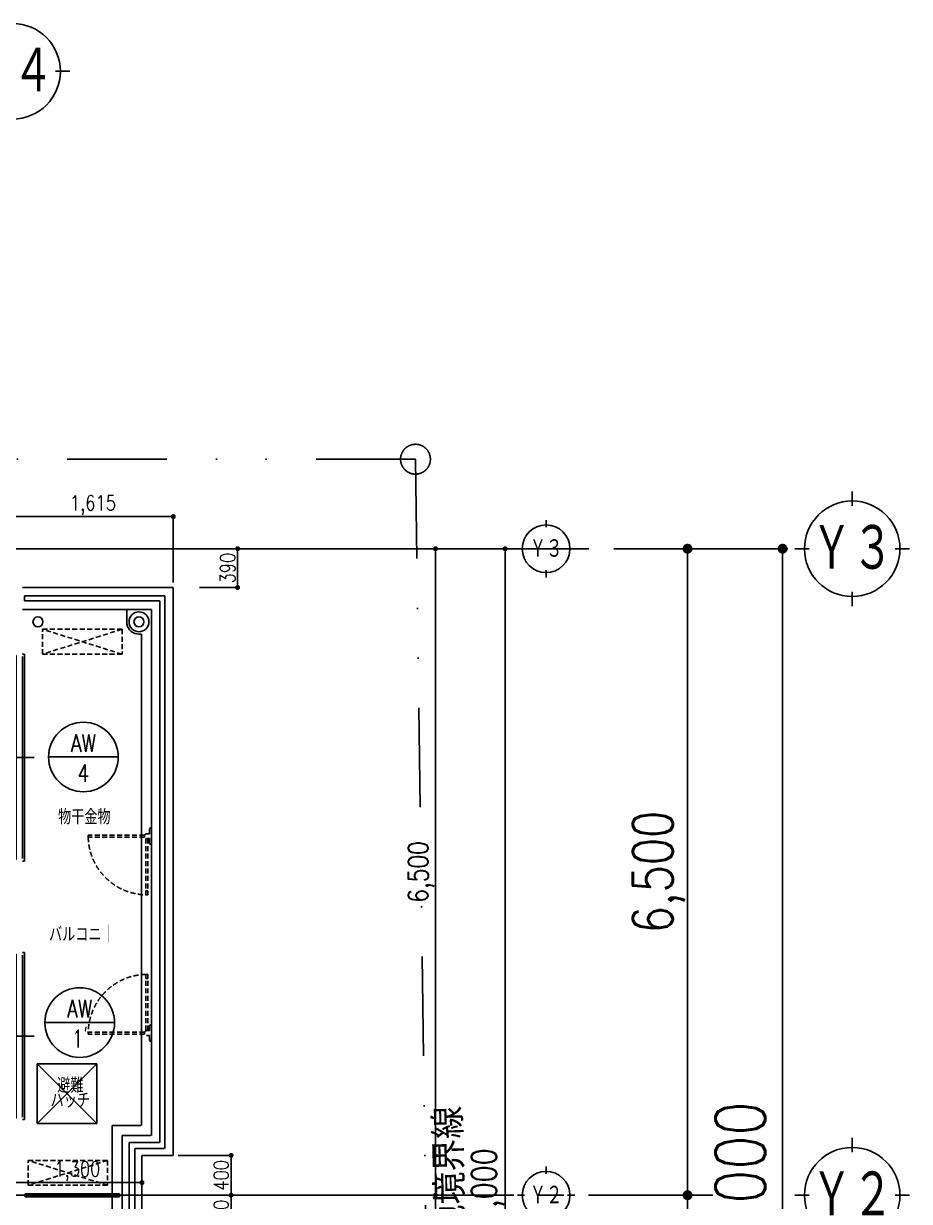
# Model space of a CAD drawing. Header units: millimetres. Extents: x 15495 to 166182, y -39946 to 18307.
# Drawn here: x 56551 to 65457, y 6369 to 18211 of the extents above; entities that cross this region are included whole.
import ezdxf
from ezdxf.enums import TextEntityAlignment as Align

# ---------------------------------------------------------------- set-up
doc = ezdxf.new("R2010")
doc.units = ezdxf.units.MM
doc.header["$LTSCALE"] = 1000
for name, pattern in [('CENTER', [2, 1.25, -0.25, 0.25, -0.25]), ('DASHED2', [0.375, 0.25, -0.125]), ('DIVIDEX2', [2.5, 1, -0.5, 0, -0.5, 0, -0.5])]:
    doc.linetypes.add(name, pattern=pattern)
doc.layers.get('0').update_dxf_attribs({"linetype": 'CONTINUOUS'})
for name, color, linetype in [('F_FITT1-100', 5, 'CONTINUOUS'), ('F_FITT1-50', 5, 'CONTINUOUS'), ('F_FITT2-100', 1, 'CONTINUOUS'), ('F_FITT2-50', 1, 'CONTINUOUS'), ('K-A_EQP-50', 60, 'CONTINUOUS'), ('SF-A_ELSE-100', 6, 'CONTINUOUS'), ('SF-A_ELSE-50', 6, 'CONTINUOUS'), ('SF-A_EQP-50', 60, 'CONTINUOUS'), ('SF-A_SITE-100', 1, 'DIVIDEX2'), ('SF-DT_ID-100', 13, 'CONTINUOUS'), ('SF-E_DIM-100', 3, 'CONTINUOUS'), ('SF-E_DIM-50', 3, 'CONTINUOUS'), ('SF-E_GRID-100', 1, 'CENTER'), ('SF-E_GRID-50', 1, 'CENTER'), ('SF-E_TEXT-50', 3, 'CONTINUOUS'), ('SF-F_FITT1-100', 5, 'CONTINUOUS'), ('SF-F_FITT1-50', 5, 'CONTINUOUS'), ('SF-F_FITT2-100', 1, 'CONTINUOUS'), ('SF-F_FITT2-50', 1, 'CONTINUOUS'), ('SF-H_LINE1-50', 140, 'CONTINUOUS'), ('TF-F_FITT1-100', 5, 'CONTINUOUS'), ('TF-F_FITT1-50', 5, 'CONTINUOUS')]:
    doc.layers.add(name, color=color, linetype=linetype)
doc.styles.add('DIM', font='romans.shx', dxfattribs={"width": 0.8, "bigfont": 'bigfont.shx'})
doc.styles.add('ROOM', font='romans.shx', dxfattribs={"width": 0.8, "bigfont": 'bigfont.shx'})
doc.styles.add('ROOM_TATE', font='romans.shx', dxfattribs={"width": 0.8, "bigfont": 'bigfont.shx'})
doc.styles.get("Standard").update_dxf_attribs({"font": 'txt.shx', "bigfont": 'bigfont.shx'})
doc.dimstyles.new('DIM100_4_3', dxfattribs={"dimscale": 100, "dimtxt": 4, "dimasz": 1, "dimexe": 0, "dimexo": 1, "dimgap": 0.5, "dimtad": 1, "dimdec": 1, "dimdsep": 46, "dimlunit": 6, "dimtxsty": 'DIM', "dimblk1": 'DOT', "dimblk2": 'DOT', "dimsah": 1, "dimcen": 1, "dimclrd": 256, "dimclre": 256, "dimclrt": 256, "dimadec": 0, "dimazin": 0, "dimtfac": 1, "dimtdec": 1, "dimtix": 1, "dimtmove": 2, "dimatfit": 3, "dimldrblk": 'DOT', "dimfxl": 1, "dimtvp": 0.833333, "dimtolj": 1, "dimarcsym": 0})
doc.dimstyles.new('DIM100_5_3', dxfattribs={"dimscale": 100, "dimtxt": 5, "dimasz": 1, "dimexe": 0, "dimexo": 1, "dimgap": 0.5, "dimtad": 1, "dimdec": 1, "dimdsep": 46, "dimlunit": 6, "dimtxsty": 'DIM', "dimblk1": 'DOT', "dimblk2": 'DOT', "dimsah": 1, "dimcen": 1, "dimclrd": 256, "dimclre": 256, "dimclrt": 256, "dimadec": 0, "dimazin": 0, "dimtfac": 1, "dimtdec": 1, "dimtix": 1, "dimtmove": 2, "dimatfit": 3, "dimldrblk": 'DOT', "dimfxl": 1, "dimtvp": 0.833333, "dimtolj": 1, "dimarcsym": 0})
doc.dimstyles.new('DIM50_3_3', dxfattribs={"dimscale": 50, "dimtxt": 3, "dimasz": 1, "dimexe": 0, "dimexo": 1, "dimgap": 0.5, "dimtad": 1, "dimdec": 1, "dimdsep": 46, "dimlunit": 6, "dimtxsty": 'DIM', "dimblk1": 'DOT', "dimblk2": 'DOT', "dimsah": 1, "dimcen": 1, "dimclrd": 256, "dimclre": 256, "dimclrt": 256, "dimadec": 0, "dimazin": 0, "dimtfac": 1, "dimtdec": 1, "dimtix": 1, "dimtmove": 2, "dimatfit": 3, "dimldrblk": 'DOT', "dimfxl": 1, "dimtvp": 0.833333, "dimtolj": 1, "dimarcsym": 0})
doc.dimstyles.new('DIM50_4_3', dxfattribs={"dimscale": 50, "dimtxt": 4, "dimasz": 1, "dimexe": 0, "dimexo": 1, "dimgap": 0.5, "dimtad": 1, "dimdec": 1, "dimdsep": 46, "dimlunit": 6, "dimtxsty": 'DIM', "dimblk1": 'DOT', "dimblk2": 'DOT', "dimsah": 1, "dimcen": 1, "dimclrd": 256, "dimclre": 256, "dimclrt": 256, "dimadec": 0, "dimazin": 0, "dimtfac": 1, "dimtdec": 1, "dimtix": 1, "dimtmove": 2, "dimatfit": 3, "dimldrblk": 'DOT', "dimfxl": 1, "dimtvp": 0.833333, "dimtolj": 1, "dimarcsym": 0})
doc.dimstyles.new('DIM50_5_3', dxfattribs={"dimscale": 50, "dimtxt": 5, "dimasz": 1, "dimexe": 0, "dimexo": 1, "dimgap": 0.5, "dimtad": 1, "dimdec": 1, "dimdsep": 46, "dimlunit": 6, "dimtxsty": 'DIM', "dimblk1": 'DOT', "dimblk2": 'DOT', "dimsah": 1, "dimcen": 1, "dimclrd": 256, "dimclre": 256, "dimclrt": 256, "dimadec": 0, "dimazin": 0, "dimtfac": 1, "dimtdec": 1, "dimtix": 1, "dimtmove": 2, "dimatfit": 3, "dimldrblk": 'DOT', "dimfxl": 1, "dimtvp": 0.833333, "dimtolj": 1, "dimarcsym": 0})

# ---------------------------------------------------------------- blocks, each defined once
blk = doc.blocks.new('DOT')
at = {"color": 0, "linetype": 'ByBlock'}
blk.add_line((-0.5, 0), (-1, 0), dxfattribs=at)
at = {"color": 0, "linetype": 'ByBlock', "const_width": 0.5}
blk.add_lwpolyline([(-0.25, 0, 1), (0.25, 0, 1)], format="xyb", close=True, dxfattribs=at)
blk = doc.blocks.new('*D207')
at = {"layer": 'SF-E_DIM-100', "lineweight": -2}
for p, q in [((62626, 12931), (63226, 12931)), ((63226, 6531), (63226, 12831)), ((62626, 6431), (63226, 6431))]:
    blk.add_line(p, q, dxfattribs=at)
at = {"layer": 'SF-E_DIM-100', "lineweight": -2, "xscale": 100, "yscale": 100, "zscale": 100}
for p, rotation in [((63226, 12931), 90), ((63226, 6431), 270)]:
    blk.add_blockref('DOT', p, dxfattribs=dict(at, rotation=rotation))
at = {"layer": 'SF-E_DIM-100', "insert": (62938, 9681), "char_height": 400, "attachment_point": 5, "rotation": 90, "style": 'DIM'}
blk.add_mtext('\\A1;6,500', dxfattribs=at)
blk = doc.blocks.new('_DOT')
at = {"color": 0, "linetype": 'ByBlock'}
blk.add_line((-0.5, 0), (-1, 0), dxfattribs=at)
at = {"color": 0, "linetype": 'ByBlock', "const_width": 0.5}
blk.add_lwpolyline([(-0.25, 0, 1), (0.25, 0, 1)], format="xyb", close=True, dxfattribs=at)
blk = doc.blocks.new('*D205')
at = {"layer": 'SF-E_DIM-100', "lineweight": -2}
for p, q in [((62881, 12931), (64181, 12931)), ((64181, 31), (64181, 12831)), ((62881, -69), (64181, -69))]:
    blk.add_line(p, q, dxfattribs=at)
at = {"layer": 'SF-E_DIM-100', "lineweight": -2, "xscale": 100, "yscale": 100, "zscale": 100}
for p, rotation in [((64181, 12931), 90), ((64181, -69), 270)]:
    blk.add_blockref('DOT', p, dxfattribs=dict(at, rotation=rotation))
at = {"layer": 'SF-E_DIM-100', "insert": (63833, 6431), "char_height": 500, "attachment_point": 5, "rotation": 90, "style": 'DIM'}
blk.add_mtext('\\A1;13,000', dxfattribs=at)
blk = doc.blocks.new('*D280')
at = {"layer": 'SF-E_DIM-100', "lineweight": -2}
for p, q in [((62626, 6431), (63226, 6431)), ((63226, 31), (63226, 6331)), ((62626, -69), (63226, -69))]:
    blk.add_line(p, q, dxfattribs=at)
at = {"layer": 'SF-E_DIM-100', "lineweight": -2, "xscale": 100, "yscale": 100, "zscale": 100}
for p, rotation in [((63226, 6431), 90), ((63226, -69), 270)]:
    blk.add_blockref('DOT', p, dxfattribs=dict(at, rotation=rotation))
at = {"layer": 'SF-E_DIM-100', "insert": (62938, 3181), "char_height": 400, "attachment_point": 5, "rotation": 90, "style": 'DIM'}
blk.add_mtext('\\A1;6,500', dxfattribs=at)
blk = doc.blocks.new('TATEGU-KIGOU')
at = {"color": 2}
blk.add_line((350, 0), (-350, 0), dxfattribs=at)
blk.add_circle((0, 0), 350, dxfattribs=at)
at = {"color": 2, "style": 'ROOM', "width": 0.8}
for tag, p in [('建具種別', (0, 52)), ('建具番号', (0, -250))]:
    blk.add_attdef(tag, text='', height=175, dxfattribs=at).set_placement(p, align=Align.CENTER)
at = {"flags": 1}
for tag, p in [('内法寸法（W）', (-414, -714)), ('内法寸法（H）', (-414, -1064)), ('階', (-374, -1414)), ('部屋名', (-374, -1787)), ('メーカー名', (-374, -2149)), ('値段', (-374, -2499)), ('重量', (-374, -2849)), ('建具形状', (-374, -3199)), ('開閉方式', (-374, -3549)), ('取付場所', (-374, -3899)), ('見込', (-374, -4296)), ('扉厚', (-374, -4646)), ('仕上', (-374, -4996)), ('ガラス', (-374, -5346)), ('建具金物', (-374, -5696)), ('枠形状', (-374, -6046)), ('沓摺形状', (-374, -6396)), ('特記事項', (-374, -6746)), ('防火性能', (-374, -7096))]:
    blk.add_attdef(tag, p, '', height=175, dxfattribs=at)
blk = doc.blocks.new("AW-1'_100")
at = {"layer": 'F_FITT1-100'}
for p, q in [((25, -100), (25, 815)), ((-205, 0), (200, 0)), ((-25, 100), (-25, -815))]:
    blk.add_line(p, q, dxfattribs=at)
at = {"layer": 'F_FITT2-100'}
for p, q in [((-100, -815), (-100, 815)), ((120, 815), (120, -815))]:
    blk.add_line(p, q, dxfattribs=at)
blk = doc.blocks.new('AW-4_100')
at = {"layer": 'F_FITT1-100'}
for p, q in [((25, -100), (25, 1015)), ((215, 0), (-230, 0)), ((-25, 100), (-25, -1015))]:
    blk.add_line(p, q, dxfattribs=at)
at = {"layer": 'F_FITT2-100'}
for p, q in [((-120, -1015), (-120, 1015)), ((100, 1015), (100, -1015))]:
    blk.add_line(p, q, dxfattribs=at)
at = {"layer": 'TF-F_FITT1-100'}
blk.add_line((200, 0), (-200, 0), dxfattribs=at)
blk = doc.blocks.new('*D208')
at = {"layer": 'SF-E_DIM-50', "lineweight": -2}
for p, q in [((59416, 12931), (60692, 12931)), ((60692, 6481), (60692, 12881)), ((59416, 6431), (60692, 6431))]:
    blk.add_line(p, q, dxfattribs=at)
at = {"layer": 'SF-E_DIM-50', "lineweight": -2, "xscale": 50, "yscale": 50, "zscale": 50}
for p, rotation in [((60692, 12931), 90), ((60692, 6431), 270)]:
    blk.add_blockref('DOT', p, dxfattribs=dict(at, rotation=rotation))
at = {"layer": 'SF-E_DIM-50', "insert": (60548, 9681), "char_height": 200, "attachment_point": 5, "rotation": 90, "style": 'DIM'}
blk.add_mtext('\\A1;6,500', dxfattribs=at)
blk = doc.blocks.new('*D206')
at = {"layer": 'SF-E_DIM-50', "lineweight": -2}
for p, q in [((59416, 12931), (61392, 12931)), ((61392, -19), (61392, 12881)), ((59416, -69), (61392, -69))]:
    blk.add_line(p, q, dxfattribs=at)
at = {"layer": 'SF-E_DIM-50', "lineweight": -2, "xscale": 50, "yscale": 50, "zscale": 50}
for p, rotation in [((61392, 12931), 90), ((61392, -69), 270)]:
    blk.add_blockref('DOT', p, dxfattribs=dict(at, rotation=rotation))
at = {"layer": 'SF-E_DIM-50', "insert": (61218, 6431), "char_height": 250, "attachment_point": 5, "rotation": 90, "style": 'DIM'}
blk.add_mtext('\\A1;13,000', dxfattribs=at)
blk = doc.blocks.new('*D279')
at = {"layer": 'SF-E_DIM-50', "lineweight": -2}
for p, q in [((59416, 6431), (60692, 6431)), ((60692, -19), (60692, 6381)), ((59416, -69), (60692, -69))]:
    blk.add_line(p, q, dxfattribs=at)
at = {"layer": 'SF-E_DIM-50', "lineweight": -2, "xscale": 50, "yscale": 50, "zscale": 50}
for p, rotation in [((60692, 6431), 90), ((60692, -69), 270)]:
    blk.add_blockref('DOT', p, dxfattribs=dict(at, rotation=rotation))
at = {"layer": 'SF-E_DIM-50', "insert": (60548, 3181), "char_height": 200, "attachment_point": 5, "rotation": 90, "style": 'DIM'}
blk.add_mtext('\\A1;6,500', dxfattribs=at)
blk = doc.blocks.new('*D149')
at = {"layer": 'SF-E_DIM-50', "lineweight": -2}
for p, q in [((56441, 6548), (56441, 6558)), ((56491, 6558), (57691, 6558)), ((57741, 6575), (57741, 6558))]:
    blk.add_line(p, q, dxfattribs=at)
at = {"layer": 'SF-E_DIM-50', "lineweight": -2, "xscale": 50, "yscale": 50, "zscale": 50, "rotation": 180}
blk.add_blockref('DOT', (56441, 6558), dxfattribs=at)
at = {"layer": 'SF-E_DIM-50', "lineweight": -2, "xscale": 50, "yscale": 50, "zscale": 50}
blk.add_blockref('DOT', (57741, 6558), dxfattribs=at)
at = {"layer": 'SF-E_DIM-50', "insert": (57091, 6672), "char_height": 150, "attachment_point": 5, "style": 'DIM'}
blk.add_mtext('\\A1;1,300', dxfattribs=at)
blk = doc.blocks.new('ACOUT')
at = {"layer": 'K-A_EQP-50', "linetype": 'DASHED2', "ltscale": 0.2}
for p, q in [((0, 0), (-800, 250)), ((0, 250), (-800, 0)), ((-800, 0), (-800, 250)), ((-800, 250), (0, 250)), ((0, 250), (0, 0)), ((0, 0), (-800, 0))]:
    blk.add_line(p, q, dxfattribs=at)
blk = doc.blocks.new('*D153')
at = {"layer": 'SF-E_DIM-50', "lineweight": -2}
for p, q in [((58106, 6831), (58637, 6831)), ((58637, 6481), (58637, 6781)), ((58119, 6431), (58637, 6431))]:
    blk.add_line(p, q, dxfattribs=at)
at = {"layer": 'SF-E_DIM-50', "lineweight": -2, "xscale": 50, "yscale": 50, "zscale": 50}
for p, rotation in [((58637, 6831), 90), ((58637, 6431), 270)]:
    blk.add_blockref('DOT', p, dxfattribs=dict(at, rotation=rotation))
at = {"layer": 'SF-E_DIM-50', "insert": (58537, 6631), "char_height": 150, "attachment_point": 5, "rotation": 90, "style": 'DIM'}
blk.add_mtext('\\A1;400', dxfattribs=at)
blk = doc.blocks.new('*D152')
at = {"layer": 'SF-E_DIM-50', "lineweight": -2}
for p, q in [((58119, 6431), (58637, 6431)), ((58637, 6081), (58637, 6381)), ((58091, 6031), (58637, 6031))]:
    blk.add_line(p, q, dxfattribs=at)
at = {"layer": 'SF-E_DIM-50', "lineweight": -2, "xscale": 50, "yscale": 50, "zscale": 50}
for p, rotation in [((58637, 6431), 90), ((58637, 6031), 270)]:
    blk.add_blockref('DOT', p, dxfattribs=dict(at, rotation=rotation))
at = {"layer": 'SF-E_DIM-50', "insert": (58537, 6231), "char_height": 150, "attachment_point": 5, "rotation": 90, "style": 'DIM'}
blk.add_mtext('\\A1;400', dxfattribs=at)
blk = doc.blocks.new("AW-1'_50")
at = {"layer": 'F_FITT1-50'}
for p, q in [((-130.00075, 815.001625), (-130.00075, 840.001625)), ((-35.00075, 840.001625), (-130.00075, 840.001625)), ((-35.00075, 815.001625), (-130.00075, 815.001625)), ((-35.00075, 825.001625), (-35.00075, 800.001625)), ((-15.00075, 825.001625), (-35.00075, 825.001625)), ((34.99925, 800.001625), (-35.00075, 800.001625)), ((3.99925, 800.001625), (3.99925, 762.001625)), ((25.99925, 762.001625), (3.99925, 762.001625)), ((14.99925, 825.001625), (34.99925, 825.001625)), ((14.99925, 762.001625), (14.99925, 25.001875)), ((25.99925, 800.001625), (25.99925, 762.001625)), ((34.99925, 825.001625), (34.99925, 800.001625)), ((199.99925, 0), (-200.00075, 0)), ((-61.50075, 25.001875), (-4.00075, 25.001875)), ((-61.50075, -24.998125), (-61.50075, 25.001875)), ((-26.00075, 25.001875), (-26.00075, -24.998125)), ((-4.00075, 25.001875), (-4.00075, -24.998125)), ((3.99925, 25.001875), (25.99925, 25.001875)), ((3.99925, -24.998125), (3.99925, 25.001875)), ((25.99925, 25.001875), (25.99925, -24.998125)), ((-4.00075, -24.998125), (-61.50075, -24.998125)), ((-15.00075, -761.998375), (-15.00075, -24.998125)), ((25.99925, -24.998125), (3.99925, -24.998125)), ((-130.00075, -814.998375), (-130.00075, -839.998375)), ((-35.00075, -814.998375), (-130.00075, -814.998375)), ((34.99925, -799.998375), (-35.00075, -799.998375)), ((-35.00075, -824.998375), (-35.00075, -799.998375)), ((-15.00075, -824.998375), (-35.00075, -824.998375)), ((-35.00075, -839.998375), (-35.00075, -824.998375)), ((-4.00075, -761.998375), (-26.00075, -761.998375)), ((34.99925, -824.998375), (14.99925, -824.998375)), ((34.99925, -824.998375), (34.99925, -799.998375)), ((-35.00075, -839.998375), (-130.00075, -839.998375))]:
    blk.add_line(p, q, dxfattribs=at)
at = {"layer": 'F_FITT2-50'}
for p, q in [((99.99925, 840.001), (119.99925, 840.001)), ((119.99925, 840.001), (119.99925, -839.99775)), ((-130.00075, 815.001625), (-130.00075, -814.998375)), ((-35.00075, 800.001625), (-35.00075, 25.001875)), ((3.99925, 762.001625), (3.99925, 25.001875)), ((25.99925, 762.001625), (25.99925, 25.001875)), ((34.99925, 800.001625), (34.99925, -799.998375)), ((-35.00075, -799.998375), (-35.00075, -24.998125)), ((-26.00075, -799.998375), (-26.00075, -24.998125)), ((-4.00075, -799.998375), (-4.00075, -24.998125)), ((99.99925, -839.99775), (119.99925, -839.99775))]:
    blk.add_line(p, q, dxfattribs=at)
blk = doc.blocks.new('AW-4_50')
at = {"layer": 'F_FITT1-50'}
for p, q in [((-130, 1015.00025), (-130, 1040.00025)), ((-35, 1040.00025), (-130, 1040.00025)), ((-35, 1015.00025), (-130, 1015.00025)), ((-35, 1040.00025), (-35, 1025.00025)), ((-35, 1025.00025), (-35, 1000.00025)), ((-15, 1025.00025), (-35, 1025.00025)), ((35, 1000.00025), (-35, 1000.00025)), ((4, 1000.00025), (4, 962.00025)), ((26, 962.00025), (4, 962.00025)), ((15, 1025.00025), (35, 1025.00025)), ((15, 25.0005), (15, 962.00025)), ((26, 1000.00025), (26, 962.00025)), ((35, 1025.00025), (35, 1000.00025)), ((-61.5, 25.0005), (-4, 25.0005)), ((-61.5, -24.9995), (-61.5, 25.0005)), ((-26, 25.0005), (-26, -24.9995)), ((-4, 25.0005), (-4, -24.9995)), ((4, 25.0005), (26, 25.0005)), ((4, -24.9995), (4, 25.0005)), ((26, 25.0005), (26, -24.9995)), ((-4, -24.9995), (-61.5, -24.9995)), ((-15, -961.99975), (-15, -24.9995)), ((26, -24.9995), (4, -24.9995)), ((-35, -1014.99975), (-130, -1014.99975)), ((-130, -1014.99975), (-130, -1039.99975)), ((-35, -1039.99975), (-130, -1039.99975)), ((35, -999.99975), (-35, -999.99975)), ((-35, -1024.99975), (-35, -999.99975)), ((-15, -1024.99975), (-35, -1024.99975)), ((-35, -1039.99975), (-35, -1024.99975)), ((-26, -999.99975), (-26, -961.99975)), ((-4, -961.99975), (-26, -961.99975)), ((-4, -999.99975), (-4, -961.99975)), ((35, -1024.99975), (15, -1024.99975)), ((35, -1024.99975), (35, -999.99975))]:
    blk.add_line(p, q, dxfattribs=at)
at = {"layer": 'F_FITT2-50'}
for p, q in [((-130, -1014.99975), (-130, 1015.00025)), ((-35, 25.0005), (-35, 1000.00025)), ((4, 25.0005), (4, 962.00025)), ((26, 25.0005), (26, 962.00025)), ((35, -999.99975), (35, 1000.00025)), ((99.999375, 1039.999625), (119.999375, 1039.999625)), ((119.999375, -1039.999125), (119.999375, 1039.999625)), ((-35, -999.99975), (-35, -24.9995)), ((-26, -961.99975), (-26, -24.9995)), ((-4, -961.99975), (-4, -24.9995)), ((100, -1039.999125), (120, -1039.999125))]:
    blk.add_line(p, q, dxfattribs=at)
at = {"layer": 'TF-F_FITT1-50'}
blk.add_line((199.99925, 0), (-200.00075, 0), dxfattribs=at)
blk = doc.blocks.new('*D184')
at = {"layer": 'SF-E_DIM-50', "lineweight": -2}
for p, q in [((56441, 13274), (56441, 13254)), ((56491, 13254), (58006, 13254)), ((58056, 12591), (58056, 13254))]:
    blk.add_line(p, q, dxfattribs=at)
at = {"layer": 'SF-E_DIM-50', "lineweight": -2, "xscale": 50, "yscale": 50, "zscale": 50, "rotation": 180}
blk.add_blockref('DOT', (56441, 13254), dxfattribs=at)
at = {"layer": 'SF-E_DIM-50', "lineweight": -2, "xscale": 50, "yscale": 50, "zscale": 50}
blk.add_blockref('DOT', (58056, 13254), dxfattribs=at)
at = {"layer": 'SF-E_DIM-50', "insert": (57248, 13369), "char_height": 150, "attachment_point": 5, "style": 'DIM'}
blk.add_mtext('\\A1;1,615', dxfattribs=at)
blk = doc.blocks.new('*D183')
at = {"layer": 'SF-E_DIM-50', "lineweight": -2}
for p, q in [((58482, 12931), (58702, 12931)), ((58702, 12881), (58702, 12591)), ((58318, 12541), (58702, 12541))]:
    blk.add_line(p, q, dxfattribs=at)
at = {"layer": 'SF-E_DIM-50', "lineweight": -2, "xscale": 50, "yscale": 50, "zscale": 50}
for p, rotation in [((58702, 12931), 90), ((58702, 12541), 270)]:
    blk.add_blockref('DOT', p, dxfattribs=dict(at, rotation=rotation))
at = {"layer": 'SF-E_DIM-50', "insert": (58602, 12736), "char_height": 150, "attachment_point": 5, "rotation": 90, "style": 'DIM'}
blk.add_mtext('\\A1;390', dxfattribs=at)
blk = doc.blocks.new('SF-BLOCK_100')
at = {"layer": 'SF-A_ELSE-100'}
for p, q in [((26500, 12610), (28015, 12610)), ((28015, 12610), (28015, 6900)), ((26520, 12475), (26520, 12525)), ((27930, 12525), (26520, 12525)), ((27880, 12475), (26520, 12475)), ((27880, 12475), (27880, 7030)), ((27930, 12525), (27930, 6970)), ((26500, 12390), (27795, 12390)), ((27548.29, 12390), (27548.29, 12240)), ((27795, 12390), (27795, 7100)), ((27670, 12140), (27695, 12140)), ((27695, 12140), (27695, 7200)), ((27245, 7820), (26645, 7820)), ((26645, 7820), (27245, 7220)), ((26645, 7220), (27245, 7820)), ((26645, 7820), (26645, 7220)), ((27245, 7220), (27245, 7820)), ((26645, 7220), (27245, 7220)), ((27400, 6515), (27400, 7200)), ((27400, 7200), (27690, 7200)), ((27500, 7100), (27500, 5900)), ((27500, 7100), (27790, 7100)), ((27570, 7030), (27875, 7030)), ((27570, 5970), (27570, 7030)), ((27630, 6970), (27925, 6970)), ((27630, 6030), (27630, 6970)), ((27700, 6900), (28010, 6900)), ((27700, 6100), (27700, 6900)), ((27400, 5800), (27400, 6485))]:
    blk.add_line(p, q, dxfattribs=at)
for centre, radius in [((27670, 12265), 100), ((26654.19, 12265), 50), ((27670, 12265), 50)]:
    blk.add_circle(centre, radius, dxfattribs=at)
blk.add_arc((27670, 12265), 124.25, 191.607592, 270, dxfattribs=at)
at = {"layer": 'SF-A_SITE-100'}
for q in [(450, 13900), (30648.11, -767.66)]:
    blk.add_line((30450, 13900), q, dxfattribs=at)
blk.add_circle((30450, 13900), 150, dxfattribs=at)
at = {"layer": 'SF-E_GRID-100', "color": 3, "linetype": 'Continuous'}
for p, q in [((26832, 17800), (26976, 17800)), ((34840.32, 13576), (34840.32, 13432)), ((34264.32, 13000), (34408.32, 13000)), ((35272.32, 13000), (35416.32, 13000)), ((34840.32, 12568), (34840.32, 12424)), ((34840.32, 7076), (34840.32, 6932)), ((34264.32, 6500), (34408.32, 6500)), ((35272.32, 6500), (35416.32, 6500))]:
    blk.add_line(p, q, dxfattribs=at)
at = {"layer": 'SF-E_GRID-100'}
for p, q in [((34193.36, 13000), (-9114.95, 13000)), ((33440.32, 6500), (-8467.99, 6500))]:
    blk.add_line(p, q, dxfattribs=at)
at = {"layer": 'SF-E_GRID-100', "color": 3, "linetype": 'Continuous'}
for centre in [(26400, 17800), (34840.32, 13000), (34840.32, 6500)]:
    blk.add_circle(centre, 480, dxfattribs=at)
at = {"layer": 'SF-F_FITT1-100'}
for p, q in [((26615, 8100), (26170, 8100)), ((26525, 6515), (26525, 6485)), ((26565, 6515), (26525, 6515)), ((26565, 6485), (26565, 6515)), ((27435, 6485), (27435, 6515)), ((27475, 6515), (27435, 6515)), ((27475, 6485), (27475, 6515)), ((26525, 6485), (26565, 6485)), ((27435, 6505), (26565, 6505)), ((27435, 6495), (26565, 6495)), ((27475, 6485), (27435, 6485))]:
    blk.add_line(p, q, dxfattribs=at)
at = {"layer": 'SF-F_FITT2-100'}
for p, q in [((26565, 6515), (27435, 6515)), ((26565, 6485), (27435, 6485))]:
    blk.add_line(p, q, dxfattribs=at)
at = {"layer": 'SF-DT_ID-100'}
for p, values in [((27111.37, 10905.96), {'建具種別': 'AW', '建具番号': '4'}), ((27074.14, 8235.89), {'建具種別': 'AW', '建具番号': '1’'})]:
    blk.add_blockref('TATEGU-KIGOU', p, dxfattribs=at).add_auto_attribs(values)
at = {"layer": 'SF-F_FITT1-100'}
blk.add_blockref('AW-4_100', (26400, 10900), dxfattribs=at)
at = {"layer": 'SF-F_FITT1-100', "rotation": 180}
blk.add_blockref("AW-1'_100", (26400, 8100), dxfattribs=at)
at = {"layer": 'SF-A_SITE-100', "color": 3}
blk.add_text('隣地境界線', height=300, rotation=91.54761, dxfattribs=at).set_placement((30649.04, 6567.52), align=Align.TOP_CENTER)
at = {"layer": 'SF-E_GRID-100', "color": 3, "linetype": 'Continuous', "width": 0.75}
for s, p in [('Ｘ４', (26400, 17800)), ('Ｙ３', (34840.32, 13000)), ('Ｙ２', (34840.32, 6500))]:
    blk.add_text(s, height=500, dxfattribs=at).set_placement(p, align=Align.MIDDLE)
at = {"layer": 'SF-E_DIM-100'}
for base, p1, p2, dimstyle, picture, middle in [((33185.2, 13000), (32485.2, 6500), (32485.2, 13000), 'DIM100_4_3', '*D207', (32897.11, 9750)), ((34140.32, 13000), (32740.32, 0), (32740.32, 13000), 'DIM100_5_3', '*D205', (33792.7, 6500)), ((33185.2, 6500), (32485.2, 0), (32485.2, 6500), 'DIM100_4_3', '*D280', (32897.11, 3250))]:
    dim = blk.add_linear_dim(base=base, p1=p1, p2=p2, angle=90, dimstyle=dimstyle, dxfattribs=at)
    dim.commit()
    dim.dimension.update_dxf_attribs({"geometry": picture, "text_midpoint": middle, "insert": (-30040.71, 69)})
blk = doc.blocks.new('SF-BLOCK_50')
at = {"layer": 'SF-A_ELSE-50'}
for p, q in [((26500, 12610), (28015, 12610)), ((28015, 12610), (28015, 6900)), ((26520, 12475), (26520, 12525)), ((27930, 12525), (26520, 12525)), ((27880, 12475), (26520, 12475)), ((27880, 12475), (27880, 7030)), ((27930, 12525), (27930, 6970)), ((26500, 12390), (27795, 12390)), ((27548.29, 12390), (27548.29, 12240)), ((27795, 12390), (27795, 7100)), ((27670, 12140), (27695, 12140)), ((27695, 12140), (27695, 7200)), ((27245, 7820), (26645, 7820)), ((26645, 7820), (27245, 7220)), ((26645, 7220), (27245, 7820)), ((26645, 7220), (26645, 7820)), ((27245, 7220), (27245, 7820)), ((26645, 7220), (27245, 7220)), ((27400, 6515), (27400, 7200)), ((27400, 7200), (27690, 7200)), ((27500, 7100), (27500, 5900)), ((27500, 7100), (27790, 7100)), ((27570, 7030), (27875, 7030)), ((27570, 5970), (27570, 7030)), ((27630, 6970), (27925, 6970)), ((27630, 6030), (27630, 6970)), ((27700, 6900), (28010, 6900)), ((27700, 6100), (27700, 6900)), ((27400, 5800), (27400, 6485))]:
    blk.add_line(p, q, dxfattribs=at)
for centre, radius in [((27670, 12265), 100), ((26654.19, 12265), 50), ((27670, 12265), 50)]:
    blk.add_circle(centre, radius, dxfattribs=at)
blk.add_arc((27670, 12265), 124.25, 191.607592, 270, dxfattribs=at)
at = {"layer": 'SF-E_GRID-50', "color": 3, "linetype": 'Continuous'}
for p, q in [((31763.03, 13288), (31763.03, 13216)), ((31475.03, 13000), (31547.03, 13000)), ((31979.03, 13000), (32051.03, 13000)), ((31763.03, 12784), (31763.03, 12712)), ((31763.03, 6788), (31763.03, 6716)), ((31475.03, 6500), (31547.03, 6500)), ((31979.03, 6500), (32051.03, 6500))]:
    blk.add_line(p, q, dxfattribs=at)
at = {"layer": 'SF-E_GRID-50'}
for p, q in [((31351.03, 13000), (-4082.3, 13000)), ((30651.03, 6500), (-4082.3, 6500))]:
    blk.add_line(p, q, dxfattribs=at)
at = {"layer": 'SF-E_GRID-50', "color": 3, "linetype": 'Continuous'}
for centre in [(31763.03, 13000), (31763.03, 6500)]:
    blk.add_circle(centre, 240, dxfattribs=at)
at = {"layer": 'SF-F_FITT1-50'}
for p, q in [((26525, 6515), (26525, 6485)), ((26565, 6515), (26525, 6515)), ((26565, 6485), (26565, 6515)), ((27435, 6485), (27435, 6515)), ((27475, 6515), (27435, 6515)), ((27475, 6485), (27475, 6515)), ((26525, 6485), (26565, 6485)), ((27435, 6505), (26565, 6505)), ((27435, 6495), (26565, 6495)), ((27475, 6485), (27435, 6485))]:
    blk.add_line(p, q, dxfattribs=at)
at = {"layer": 'SF-F_FITT2-50'}
for p, q in [((26565, 6515), (27435, 6515)), ((26565, 6485), (27435, 6485))]:
    blk.add_line(p, q, dxfattribs=at)
at = {"layer": 'SF-H_LINE1-50', "linetype": 'DASHED2', "ltscale": 0.2}
for p, q in [((27775, 10190), (27790, 10190)), ((27775, 10135), (27775, 10190)), ((27725, 10120), (27160, 10120)), ((27160, 10100), (27160, 10120)), ((27725, 10100), (27160, 10100)), ((27740, 10085), (27740, 9520)), ((27750, 10135), (27775, 10135)), ((27750, 10085), (27775, 10085)), ((27760, 10085), (27760, 9520)), ((27775, 10085), (27775, 10030)), ((27775, 10030), (27790, 10030)), ((27760, 9560), (27740, 9560)), ((27760, 9520), (27740, 9520)), ((27740, 8155), (27740, 8720)), ((27760, 8720), (27740, 8720)), ((27760, 8680), (27740, 8680)), ((27760, 8155), (27760, 8720)), ((27775, 8210), (27790, 8210)), ((27775, 8155), (27775, 8210)), ((27725, 8140), (27160, 8140)), ((27160, 8140), (27160, 8120)), ((27725, 8120), (27160, 8120)), ((27750, 8155), (27775, 8155)), ((27750, 8105), (27775, 8105)), ((27775, 8105), (27775, 8050)), ((27775, 8050), (27790, 8050))]:
    blk.add_line(p, q, dxfattribs=at)
for centre, radius, start, end in [((27752.66, 10112.66), 592.8, 181.224183, 268.775817), ((27750, 10110), 25, 90, 270), ((27752.66, 8127.34), 592.8, 91.224183, 178.775817), ((27750, 8130), 25, 90, 270)]:
    blk.add_arc(centre, radius, start, end, dxfattribs=at)
at = {"layer": 'SF-A_EQP-50'}
for p in [(27500, 11940), (27355, 6600)]:
    blk.add_blockref('ACOUT', p, dxfattribs=at)
at = {"layer": 'SF-F_FITT1-50'}
for name, p in [('AW-4_50', (26400, 10900)), ("AW-1'_50", (26400, 8100))]:
    blk.add_blockref(name, p, dxfattribs=at)
at = {"layer": 'SF-E_GRID-50', "color": 3, "linetype": 'Continuous', "width": 0.75}
for s, p in [('Ｙ３', (31763.03, 13000)), ('Ｙ２', (31763.03, 6500))]:
    blk.add_text(s, height=200, dxfattribs=at).set_placement(p, align=Align.MIDDLE)
at = {"layer": 'SF-E_TEXT-50', "style": 'ROOM', "width": 0.8}
blk.add_text('物干金物', height=150, dxfattribs=at).set_placement((27384.57, 10228), align=Align.RIGHT)
at = {"layer": 'SF-E_TEXT-50', "style": 'ROOM_TATE', "width": 0.8}
blk.add_text('バルコニ｜', height=150, dxfattribs=at).set_placement((27095.82, 9129.85), align=Align.MIDDLE)
at = {"layer": 'SF-E_TEXT-50', "style": 'ROOM', "width": 0.8}
blk.add_text('避難', height=150, dxfattribs=at).set_placement((26980, 7529.39), align=Align.CENTER)
blk.add_text('ハッチ', height=150, dxfattribs=at).set_placement((26980, 7529.39), align=Align.TOP_CENTER)
at = {"layer": 'SF-E_DIM-50'}
for base, p1, p2, picture, middle in [((28015, 13323.42), (26400, 13292.84), (28015, 12610), '*D184', (27207.5, 13437.7)), ((27700, 6626.8), (26400, 6566.75), (27700, 6593.77), '*D149', (27050, 6741.09))]:
    dim = blk.add_linear_dim(base=base, p1=p1, p2=p2, dimstyle='DIM50_3_3', dxfattribs=at)
    dim.commit()
    dim.dimension.update_dxf_attribs({"geometry": picture, "text_midpoint": middle, "insert": (-30040.71, 69)})
for base, p1, p2, dimstyle, picture, middle in [((28661.76, 12610), (28390.94, 13000), (28227.1, 12610), 'DIM50_3_3', '*D183', (28561.76, 12805)), ((30651.03, 13000), (29325.23, 6500), (29325.23, 13000), 'DIM50_4_3', '*D208', (30506.98, 9750)), ((31351.03, 13000), (29325.23, 0), (29325.23, 13000), 'DIM50_5_3', '*D206', (31177.22, 6500)), ((28596.59, 6900), (28028.34, 6500), (28015, 6900), 'DIM50_3_3', '*D153', (28496.59, 6700)), ((28596.59, 6500), (28000, 6100), (28028.34, 6500), 'DIM50_3_3', '*D152', (28496.59, 6300)), ((30651.03, 6500), (29325.23, 0), (29325.23, 6500), 'DIM50_4_3', '*D279', (30506.98, 3250))]:
    dim = blk.add_linear_dim(base=base, p1=p1, p2=p2, angle=90, dimstyle=dimstyle, dxfattribs=at)
    dim.commit()
    dim.dimension.update_dxf_attribs({"geometry": picture, "text_midpoint": middle, "insert": (-30040.71, 69)})

msp = doc.modelspace()

# ---------------------------------------------------------------- block references
for name in ['SF-BLOCK_100', 'SF-BLOCK_50']:
    msp.add_blockref(name, (30041, -69))

doc.saveas('drawing.dxf')
